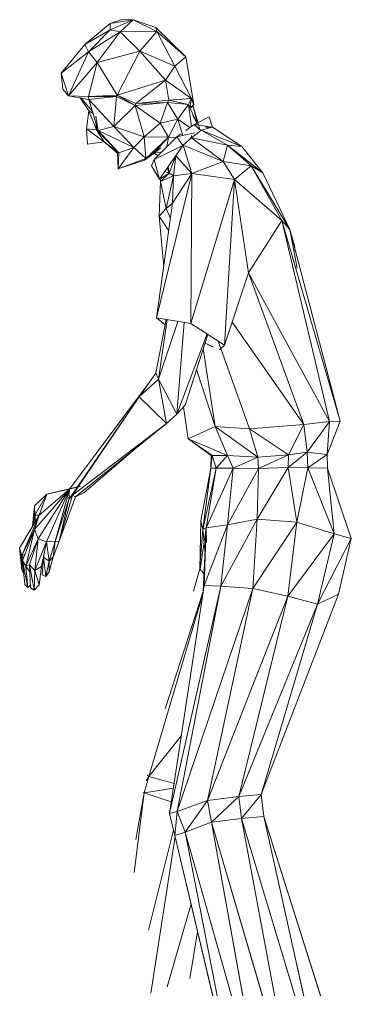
# Model space of a CAD drawing. Header units: centimetres. Extents: x 710 to 12582, y -437 to 1921.
# Drawn here: x 3295.5 to 3346.8, y 118.8 to 267 of the extents above; entities that cross this region are included whole.
import ezdxf

# ---------------------------------------------------------------- set-up
doc = ezdxf.new("R2010")
doc.units = ezdxf.units.CM
doc.layers.add('A-GENM', color=7, linetype='Continuous', lineweight=9)

# ---------------------------------------------------------------- blocks, each defined once
blk = doc.blocks.new('EQ-01-019 - EQ-01-019_dwg_Agrupar_1035-1501471-Sección 4')
at = {"layer": 'A-GENM', "color": 30, "true_color": 0xff7f00}
for p, q in [((3316.41, 212.96), (3317.97, 221.17)), ((3316.41, 212.96), (3317.97, 221.17)), ((3316.41, 212.96), (3317.97, 221.17)), ((3316.77, 212.03), (3318.14, 221.15)), ((3318.14, 221.15), (3316.77, 212.03)), ((3318.14, 221.15), (3316.77, 212.03)), ((3316.77, 212.03), (3319.76, 220.88)), ((3319.76, 220.88), (3316.77, 212.03)), ((3316.77, 212.03), (3319.76, 220.88)), ((3319.58, 206.69), (3320.73, 220.73)), ((3319.58, 206.69), (3320.73, 220.73)), ((3319.58, 206.69), (3324.24, 218.96)), ((3324.24, 218.96), (3319.58, 206.69)), ((3320.88, 208.07), (3324.34, 218.89)), ((3320.88, 208.07), (3324.34, 218.89)), ((3320.88, 208.07), (3324.34, 218.89)), ((3313.86, 209.35), (3316.41, 212.96)), ((3316.41, 212.96), (3315.43, 211.61)), ((3315.43, 211.61), (3316.41, 212.96)), ((3316.41, 212.96), (3315.43, 211.61)), ((3316.77, 212.03), (3316.41, 212.96)), ((3316.41, 212.96), (3316.77, 212.03)), ((3316.77, 212.03), (3316.41, 212.96)), ((3303.18, 195.23), (3315.43, 211.61)), ((3315.43, 211.61), (3303.18, 195.23)), ((3316.77, 212.03), (3313.86, 209.35)), ((3313.86, 209.35), (3315.43, 211.61)), ((3313.93, 209.44), (3315.43, 211.61)), ((3315.2, 211.28), (3315.43, 211.61)), ((3316.77, 212.03), (3318, 205.3)), ((3316.77, 212.03), (3319.58, 206.69)), ((3303.07, 193.64), (3313.86, 209.35)), ((3303.62, 194.33), (3313.86, 209.35)), ((3313.86, 209.35), (3318, 205.3)), ((3320.88, 208.07), (3319.58, 206.69)), ((3319.58, 206.69), (3320.88, 208.07)), ((3318, 205.3), (3319.58, 206.69)), ((3318, 205.3), (3319.58, 206.69)), ((3303.62, 194.33), (3318, 205.3)), ((3303.62, 194.33), (3318, 205.3)), ((3304.08, 194.07), (3318, 205.3)), ((3305.37, 194.68), (3314.36, 202.37)), ((3314.36, 202.37), (3305.37, 194.68)), ((3314.36, 202.37), (3305.37, 194.68)), ((3303.07, 193.64), (3304.95, 196.37)), ((3297.8, 192.69), (3299.7, 194.49)), ((3299.7, 194.49), (3297.8, 192.69)), ((3297.81, 189.07), (3303.18, 195.23)), ((3297.81, 189.07), (3303.18, 195.23)), ((3303.18, 195.23), (3297.81, 189.07)), ((3297.86, 191.29), (3299.7, 194.49)), ((3298.38, 187.66), (3303.18, 195.23)), ((3298.38, 187.66), (3303.18, 195.23)), ((3298.52, 191.28), (3303.18, 195.23)), ((3298.52, 191.28), (3299.7, 194.49)), ((3299.67, 187.2), (3303.18, 195.23)), ((3303.18, 195.23), (3299.67, 187.2)), ((3299.7, 194.49), (3304.85, 195.69)), ((3299.7, 194.49), (3303.24, 195.31)), ((3299.7, 194.49), (3303.18, 195.23)), ((3300.97, 187.25), (3303.18, 195.23)), ((3300.97, 187.25), (3303.18, 195.23)), ((3301.58, 187.31), (3303.62, 194.33)), ((3303.18, 195.23), (3303.07, 193.64)), ((3303.18, 195.23), (3303.07, 193.64)), ((3303.07, 193.64), (3303.18, 195.23)), ((3303.62, 194.33), (3303.07, 193.64)), ((3303.18, 195.23), (3304.85, 195.69)), ((3304.08, 194.07), (3303.62, 194.33)), ((3304.08, 194.07), (3305.5, 195.24)), ((3304.08, 194.07), (3305.37, 194.68)), ((3300.97, 187.25), (3303.07, 193.64)), ((3303.07, 193.64), (3300.97, 187.25)), ((3301.58, 187.31), (3304.08, 194.07)), ((3304.08, 194.07), (3301.58, 187.31)), ((3301.58, 187.31), (3303.07, 193.64)), ((3297.52, 189.6), (3297.8, 192.69)), ((3297.8, 192.69), (3297.52, 189.6)), ((3297.8, 192.69), (3297.63, 189.79)), ((3297.7, 189.9), (3297.86, 191.29)), ((3297.7, 189.9), (3297.86, 191.29)), ((3297.8, 192.69), (3297.86, 191.29)), ((3297.8, 192.69), (3297.86, 191.29)), ((3298.52, 191.28), (3297.86, 191.29)), ((3297.86, 191.29), (3297.98, 190.37)), ((3297.86, 191.29), (3298.49, 191.23)), ((3298.52, 191.28), (3297.86, 191.29)), ((3298.52, 191.28), (3298.83, 191.41)), ((3298.52, 191.28), (3295.51, 186.23)), ((3298.52, 191.28), (3295.51, 186.23)), ((3298.52, 191.28), (3295.89, 185.12)), ((3297.81, 189.07), (3298.52, 191.28)), ((3298.52, 191.28), (3297.81, 189.07)), ((3297.81, 189.07), (3295.89, 185.12)), ((3295.97, 184.33), (3297.81, 189.07)), ((3296.49, 183.49), (3297.81, 189.07)), ((3298.38, 187.66), (3297.81, 189.07)), ((3297.81, 189.07), (3298.38, 187.66)), ((3296.49, 183.49), (3298.38, 187.66)), ((3298.38, 187.66), (3296.49, 183.49)), ((3298.38, 187.66), (3296.49, 183.49)), ((3297.05, 183.67), (3298.38, 187.66)), ((3297.88, 182.81), (3298.38, 187.66)), ((3298.38, 187.66), (3297.88, 182.81)), ((3297.88, 182.81), (3299.67, 187.2)), ((3297.88, 182.81), (3299.67, 187.2)), ((3299.67, 187.2), (3298.38, 187.66)), ((3299.67, 187.2), (3298.38, 187.66)), ((3298.88, 183.43), (3299.67, 187.2)), ((3299.67, 187.2), (3299.19, 184.85)), ((3299.67, 187.2), (3299.19, 184.85)), ((3299.67, 187.2), (3300.97, 187.25)), ((3299.67, 187.2), (3300.97, 187.25)), ((3299.67, 187.2), (3300.06, 184.23)), ((3300.06, 184.23), (3299.67, 187.2)), ((3300.97, 187.25), (3300.06, 184.23)), ((3300.06, 184.23), (3300.97, 187.25)), ((3301.58, 187.31), (3300.68, 184.88)), ((3300.68, 184.88), (3301.58, 187.31)), ((3300.68, 184.88), (3300.97, 187.25)), ((3300.97, 187.25), (3300.68, 184.88)), ((3300.97, 187.25), (3300.68, 184.88)), ((3301.58, 187.31), (3300.97, 187.25)), ((3295.9, 182.88), (3295.51, 186.23)), ((3295.89, 185.12), (3295.51, 186.23)), ((3295.51, 186.23), (3296.15, 182.57)), ((3295.51, 186.23), (3295.9, 182.88)), ((3296.35, 185.32), (3295.89, 185.12)), ((3295.89, 185.12), (3295.98, 184.35)), ((3295.89, 185.12), (3296.12, 184.72)), ((3296.34, 180.65), (3295.97, 184.33)), ((3295.97, 184.33), (3296.82, 180.21)), ((3295.97, 184.33), (3296.49, 183.49)), ((3295.97, 184.33), (3296.34, 180.65)), ((3298.88, 183.43), (3299.13, 184.02)), ((3299.13, 184.02), (3298.88, 183.43)), ((3299.19, 184.85), (3299, 182.13)), ((3299, 182.13), (3299.19, 184.85)), ((3300.06, 184.23), (3299.19, 184.85)), ((3299.19, 184.85), (3299.57, 181.91)), ((3300.06, 184.23), (3299.57, 181.91)), ((3299.57, 181.91), (3300.06, 184.23)), ((3300.68, 184.88), (3300.06, 184.23)), ((3300.06, 184.23), (3300.08, 182.62)), ((3300.08, 182.62), (3300.06, 184.23)), ((3300.68, 184.88), (3300.08, 182.62)), ((3295.9, 182.88), (3296.17, 182.3)), ((3295.9, 182.88), (3296.17, 182.3)), ((3295.9, 182.88), (3296.17, 182.3)), ((3297.06, 183.7), (3296.49, 183.49)), ((3296.49, 183.49), (3297.06, 183.7)), ((3296.49, 183.49), (3297.06, 183.7)), ((3296.82, 180.21), (3296.49, 183.49)), ((3296.49, 183.49), (3297.1, 182.58)), ((3296.49, 183.49), (3296.82, 180.21)), ((3297.1, 182.58), (3296.49, 183.49)), ((3297.22, 180.14), (3297.05, 183.67)), ((3297.88, 182.81), (3297.05, 183.67)), ((3297.76, 179.8), (3297.05, 183.67)), ((3297.88, 182.81), (3297.05, 183.67)), ((3297.88, 182.81), (3297.76, 179.8)), ((3298.88, 183.43), (3297.88, 182.81)), ((3298.52, 180.62), (3297.88, 182.81)), ((3298.52, 180.62), (3298.88, 183.43)), ((3300.08, 182.62), (3299.57, 181.91)), ((3300.08, 182.62), (3299.57, 181.91)), ((3299.57, 181.91), (3299, 182.13)), ((3296.34, 180.65), (3296.82, 180.21)), ((3296.82, 180.21), (3297.2, 180.58)), ((3296.82, 180.21), (3297.2, 180.58)), ((3297.76, 179.8), (3297.22, 180.14)), ((3298.52, 180.62), (3297.76, 179.8))]:
    blk.add_line(p, q, dxfattribs=at)
at = {"layer": 'A-GENM', "color": 30, "true_color": 0xff7f00, "flags": 128}
for points in [[(3324.24, 218.96), (3319.58, 206.69), (3320.73, 220.73)], [(3316.77, 212.03), (3313.86, 209.35), (3316.41, 212.96), (3313.86, 209.35)], [(3316.77, 212.03), (3318, 205.3), (3319.58, 206.69), (3316.77, 212.03), (3313.86, 209.35), (3318, 205.3), (3304.08, 194.07), (3303.62, 194.33), (3303.07, 193.64)], [(3303.18, 195.23), (3315.43, 211.61), (3313.93, 209.44)], [(3304.08, 194.07), (3318, 205.3), (3316.77, 212.03)], [(3316.77, 212.03), (3319.58, 206.69), (3320.88, 208.07)], [(3303.07, 193.64), (3313.86, 209.35), (3303.07, 193.64), (3301.58, 187.31), (3303.07, 193.64), (3300.97, 187.25)], [(3313.86, 209.35), (3303.62, 194.33), (3318, 205.3), (3313.86, 209.35), (3303.62, 194.33), (3301.58, 187.31), (3304.08, 194.07), (3303.62, 194.33), (3303.07, 193.64)], [(3297.86, 191.29), (3299.7, 194.49), (3297.8, 192.69)], [(3303.18, 195.23), (3298.52, 191.28), (3297.81, 189.07)], [(3297.86, 191.29), (3299.7, 194.49), (3298.52, 191.28)], [(3303.24, 195.31), (3299.7, 194.49), (3303.18, 195.23), (3298.38, 187.66)], [(3298.38, 187.66), (3299.67, 187.2), (3303.18, 195.23)], [(3299.67, 187.2), (3300.97, 187.25), (3303.18, 195.23), (3299.7, 194.49), (3298.52, 191.28), (3303.18, 195.23)], [(3300.97, 187.25), (3301.58, 187.31), (3303.62, 194.33)], [(3297.63, 189.79), (3297.8, 192.69), (3297.52, 189.6)], [(3297.86, 191.29), (3297.8, 192.69), (3297.63, 189.79)], [(3297.7, 189.9), (3297.86, 191.29), (3297.98, 190.37)], [(3298.49, 191.23), (3297.86, 191.29), (3297.98, 190.37)], [(3298.52, 191.28), (3297.86, 191.29), (3298.49, 191.23)], [(3298.52, 191.28), (3295.51, 186.23), (3295.89, 185.12)], [(3295.98, 184.35), (3295.89, 185.12), (3298.52, 191.28)], [(3295.98, 184.35), (3295.89, 185.12), (3298.52, 191.28)], [(3296.35, 185.32), (3295.89, 185.12), (3297.81, 189.07)], [(3297.81, 189.07), (3295.89, 185.12), (3296.12, 184.72)], [(3296.49, 183.49), (3297.81, 189.07), (3295.97, 184.33)], [(3297.81, 189.07), (3295.97, 184.33), (3296.49, 183.49)], [(3296.49, 183.49), (3297.81, 189.07), (3298.38, 187.66)], [(3298.38, 187.66), (3297.05, 183.67), (3297.22, 180.14)], [(3297.05, 183.67), (3298.38, 187.66), (3297.88, 182.81)], [(3297.22, 180.14), (3297.76, 179.8), (3298.52, 180.62), (3297.88, 182.81), (3297.76, 179.8), (3297.88, 182.81), (3299.67, 187.2)], [(3299.67, 187.2), (3299.19, 184.85), (3299.57, 181.91), (3299, 182.13)], [(3300.08, 182.62), (3300.68, 184.88), (3300.06, 184.23), (3299.67, 187.2)], [(3300.08, 182.62), (3300.68, 184.88), (3300.06, 184.23), (3300.97, 187.25)], [(3300.68, 184.88), (3301.58, 187.31), (3300.97, 187.25)], [(3295.89, 185.12), (3295.51, 186.23), (3296.15, 182.57)], [(3296.15, 182.57), (3295.51, 186.23), (3295.9, 182.88)], [(3296.35, 185.32), (3295.89, 185.12), (3296.12, 184.72)], [(3297.1, 182.58), (3296.49, 183.49), (3296.82, 180.21), (3295.97, 184.33), (3296.49, 183.49)], [(3299.13, 184.02), (3298.88, 183.43), (3297.88, 182.81)], [(3300.06, 184.23), (3300.08, 182.62), (3299.57, 181.91), (3300.06, 184.23)], [(3297.88, 182.81), (3297.05, 183.67), (3297.76, 179.8), (3298.52, 180.62), (3298.88, 183.43)], [(3296.34, 180.65), (3296.82, 180.21), (3297.2, 180.58)]]:
    blk.add_lwpolyline(points, dxfattribs=at)
for points in [[(3304.08, 194.07), (3305.37, 194.68)], [(3299.67, 187.2), (3298.88, 183.43)], [(3296.34, 180.65), (3295.97, 184.33), (3296.82, 180.21)], [(3299.19, 184.85), (3300.06, 184.23), (3299.19, 184.85), (3299.57, 181.91), (3299, 182.13)], [(3297.22, 180.14), (3297.76, 179.8), (3297.05, 183.67)], [(3298.52, 180.62), (3297.88, 182.81), (3298.88, 183.43)]]:
    blk.add_lwpolyline(points, close=True, dxfattribs=at)
blk = doc.blocks.new('EQ-01-019 - EQ-01-019_dwg_Agrupar_1037-1501472-Sección 4')
at = {"layer": 'A-GENM', "color": 161, "true_color": 0x7f9fff}
for p, q in [((3309.38, 266.4), (3311.22, 267.03)), ((3311.22, 267.03), (3309.38, 266.4)), ((3309.38, 265.42), (3312.93, 266.97)), ((3309.38, 266.4), (3312.93, 266.97)), ((3309.38, 265.42), (3312.93, 266.97)), ((3310.93, 265.16), (3312.93, 266.97)), ((3312.93, 266.97), (3310.93, 265.16)), ((3312.93, 266.97), (3311.22, 267.03)), ((3316.4, 265.79), (3312.93, 266.97)), ((3316.56, 265.18), (3312.93, 266.97)), ((3305.53, 263.21), (3309.38, 266.4)), ((3309.38, 266.4), (3305.53, 263.21)), ((3309.38, 265.42), (3305.53, 263.21)), ((3306.11, 262.08), (3309.38, 265.42)), ((3309.38, 265.42), (3309.38, 266.4)), ((3310.93, 265.16), (3309.38, 265.42)), ((3320.97, 261.3), (3316.4, 265.79)), ((3316.56, 265.18), (3316.4, 265.79)), ((3320.97, 261.3), (3316.4, 265.79)), ((3310.93, 265.16), (3306.11, 262.08)), ((3310.93, 265.16), (3307.41, 260.44)), ((3310.93, 265.16), (3307.41, 260.44)), ((3310.93, 265.16), (3316.56, 265.18)), ((3316.56, 265.18), (3310.93, 265.16)), ((3313.94, 262.19), (3310.93, 265.16)), ((3310.93, 265.16), (3313.94, 262.19)), ((3313.94, 262.19), (3316.56, 265.18)), ((3316.56, 265.18), (3319.31, 259.91)), ((3316.56, 265.18), (3320.97, 261.3)), ((3319.31, 259.91), (3316.56, 265.18)), ((3316.56, 265.18), (3320.97, 261.3)), ((3320.97, 261.3), (3316.56, 265.18)), ((3301.92, 258.84), (3305.53, 263.21)), ((3306.11, 262.08), (3305.53, 263.21)), ((3306.11, 262.08), (3301.92, 258.84)), ((3306.11, 262.08), (3303.01, 255.37)), ((3307.41, 260.44), (3306.11, 262.08)), ((3306.11, 262.08), (3307.41, 260.44)), ((3306.11, 262.08), (3307.41, 260.44)), ((3313.94, 262.19), (3307.41, 260.44)), ((3313.94, 262.19), (3310.46, 255.48)), ((3317.85, 257.75), (3313.94, 262.19)), ((3313.94, 262.19), (3319.31, 259.91)), ((3319.31, 259.91), (3313.94, 262.19)), ((3313.94, 262.19), (3319.31, 259.91)), ((3319.31, 259.91), (3320.97, 261.3)), ((3320.97, 261.3), (3319.31, 259.91)), ((3320.97, 261.3), (3322.19, 254.03)), ((3320.97, 261.3), (3322.19, 254.03)), ((3307.41, 260.44), (3303.01, 255.37)), ((3307.41, 260.44), (3306.1, 255.23)), ((3310.46, 255.48), (3307.41, 260.44)), ((3317.85, 257.75), (3319.31, 259.91)), ((3319.31, 259.91), (3321.83, 254.94)), ((3319.31, 259.91), (3320.32, 257.84)), ((3301.91, 258.84), (3302.17, 256.38)), ((3301.92, 258.84), (3302.17, 256.38)), ((3301.92, 258.84), (3303.01, 255.37)), ((3317.85, 257.75), (3310.46, 255.48)), ((3317.85, 257.75), (3313.31, 254.2)), ((3317.85, 257.75), (3318.35, 254.71)), ((3317.85, 257.75), (3321.83, 254.94)), ((3302.17, 256.38), (3303.01, 255.37)), ((3303.01, 255.37), (3306.1, 255.23)), ((3310.46, 255.48), (3306.1, 255.23)), ((3310.46, 255.48), (3313.31, 254.2)), ((3313.31, 254.2), (3318.35, 254.71)), ((3318.35, 254.71), (3321.83, 254.94)), ((3318.35, 254.71), (3321.36, 254.05)), ((3321.83, 254.94), (3321.36, 254.05)), ((3321.83, 254.94), (3321.58, 253.55)), ((3322.19, 254.03), (3321.61, 253.49)), ((3321.83, 254.94), (3322.19, 254.03)), ((3322, 254.41), (3322.19, 254.03))]:
    blk.add_line(p, q, dxfattribs=at)
at = {"layer": 'A-GENM', "color": 30, "true_color": 0xff7f00}
for p, q in [((3317.85, 257.75), (3313.31, 254.2)), ((3313.31, 254.2), (3317.85, 257.75)), ((3317.85, 257.75), (3318.35, 254.71)), ((3303.01, 255.37), (3302.17, 256.38)), ((3306.1, 255.23), (3303.01, 255.37)), ((3304.79, 255.05), (3306.12, 253.05)), ((3304.79, 255.05), (3306.12, 253.05)), ((3310.46, 255.48), (3306.1, 255.23)), ((3310.35, 255.24), (3306.14, 254.81)), ((3309.94, 250.68), (3310.35, 255.24)), ((3310.35, 255.24), (3310.46, 255.48)), ((3313.2, 253.88), (3310.35, 255.24)), ((3313.2, 253.88), (3310.46, 255.48)), ((3313.31, 254.2), (3310.46, 255.48)), ((3310.46, 255.48), (3313.2, 253.88)), ((3313.2, 253.88), (3310.46, 255.48)), ((3310.46, 255.48), (3313.31, 254.2)), ((3313.31, 254.2), (3310.46, 255.48)), ((3304.89, 255.03), (3306.69, 252.98)), ((3304.89, 255.03), (3306.69, 252.98)), ((3306.69, 252.98), (3304.89, 255.03)), ((3306.14, 254.81), (3307.57, 250.04)), ((3306.14, 254.81), (3306.37, 254.29)), ((3309.94, 250.68), (3306.14, 254.81)), ((3307.57, 250.04), (3306.14, 254.81)), ((3306.14, 254.81), (3309.94, 250.68)), ((3313.2, 253.88), (3309.94, 250.68)), ((3313.2, 253.88), (3318.16, 254.36)), ((3313.2, 253.88), (3313.31, 254.2)), ((3313.2, 253.88), (3313.31, 254.2)), ((3317.05, 251.2), (3313.2, 253.88)), ((3313.2, 253.88), (3314.58, 249.1)), ((3317.05, 251.2), (3313.2, 253.88)), ((3313.2, 253.88), (3317.05, 251.2)), ((3313.31, 254.2), (3318.35, 254.71)), ((3318.35, 254.71), (3313.31, 254.2)), ((3317.05, 251.2), (3318.16, 254.36)), ((3318.16, 254.36), (3317.05, 251.2)), ((3318.16, 254.36), (3321.36, 254.05)), ((3318.16, 254.36), (3319.76, 251.78)), ((3319.76, 251.78), (3318.16, 254.36)), ((3318.16, 254.36), (3321.36, 254.05)), ((3319.76, 251.78), (3321.36, 254.05)), ((3321.36, 254.05), (3319.76, 251.78)), ((3319.76, 251.78), (3321.36, 254.05)), ((3321.36, 254.05), (3322.65, 251.18)), ((3321.36, 254.05), (3321.84, 250.69)), ((3321.36, 254.05), (3321.84, 250.69)), ((3321.36, 254.05), (3322.65, 251.18)), ((3321.61, 253.49), (3322.19, 254.03)), ((3321.61, 253.48), (3322.11, 253.73)), ((3321.61, 253.48), (3322.11, 253.73)), ((3322.11, 253.73), (3322.12, 253.97)), ((3322.11, 253.73), (3322.12, 253.97)), ((3322.11, 253.73), (3322.12, 253.97)), ((3322.11, 253.73), (3323.11, 250.19)), ((3322.72, 251.32), (3322.11, 253.73)), ((3322.11, 253.73), (3322.79, 251.32)), ((3322.72, 251.32), (3322.11, 253.73)), ((3322.11, 253.73), (3322.79, 251.32)), ((3305.79, 250.3), (3306.12, 253.05)), ((3306.12, 253.05), (3305.79, 250.3)), ((3306.12, 253.05), (3307.29, 250.15)), ((3306.12, 253.05), (3306.79, 252.65)), ((3307.57, 250.04), (3307.22, 252.24)), ((3322.71, 251.02), (3322.05, 252.42)), ((3307.29, 250.15), (3307.24, 251.13)), ((3309.94, 250.68), (3307.57, 250.04)), ((3309.94, 250.68), (3307.57, 250.04)), ((3309.94, 250.68), (3307.57, 250.04)), ((3314.58, 249.1), (3309.94, 250.68)), ((3309.94, 250.68), (3313.01, 247.47)), ((3314.58, 249.1), (3309.94, 250.68)), ((3317.05, 251.2), (3314.58, 249.1)), ((3317.05, 251.2), (3314.58, 249.1)), ((3317.05, 251.2), (3319.76, 251.78)), ((3317.05, 251.2), (3319.76, 251.78)), ((3319.76, 251.78), (3317.05, 251.2)), ((3317.05, 251.2), (3318.33, 249.02)), ((3319.76, 251.78), (3318.33, 249.02)), ((3319.76, 251.78), (3321.58, 250.5)), ((3319.76, 251.78), (3320.52, 249.3)), ((3305.79, 250.3), (3305.92, 247.97)), ((3305.79, 250.3), (3308.46, 248.33)), ((3305.79, 250.3), (3307.29, 250.15)), ((3305.92, 247.97), (3305.79, 250.3)), ((3308.46, 248.33), (3307.29, 250.15)), ((3310.7, 246.65), (3307.29, 250.15)), ((3307.29, 250.15), (3307.57, 250.04)), ((3307.57, 250.04), (3307.29, 250.15)), ((3313.01, 247.47), (3307.57, 250.04)), ((3310.7, 246.65), (3307.57, 250.04)), ((3313.01, 247.47), (3307.57, 250.04)), ((3305.92, 247.97), (3308.46, 248.33)), ((3305.92, 247.97), (3308.46, 248.33)), ((3308.46, 248.33), (3310.51, 246.57)), ((3308.46, 248.33), (3310.7, 246.65)), ((3310.51, 246.57), (3308.46, 248.33)), ((3314.58, 249.1), (3313.01, 247.47)), ((3314.58, 249.1), (3318.33, 249.02)), ((3314.58, 249.1), (3314.84, 245.77)), ((3314.58, 249.1), (3314.84, 245.77)), ((3314.65, 245.51), (3318.33, 249.02)), ((3318.33, 249.02), (3314.84, 245.77)), ((3318.33, 249.02), (3316.07, 246.64)), ((3318.33, 249.02), (3318.08, 247.57)), ((3319.51, 249), (3318.33, 249.02)), ((3310.7, 246.65), (3310.51, 246.57)), ((3310.64, 244.22), (3310.51, 246.57)), ((3310.51, 246.57), (3310.64, 244.22)), ((3310.64, 244.22), (3313.01, 247.47)), ((3310.64, 244.22), (3310.7, 246.65)), ((3313.01, 247.47), (3310.7, 246.65)), ((3314.84, 245.77), (3313.01, 247.47)), ((3314.84, 245.77), (3313.01, 247.47)), ((3314.84, 245.77), (3313.01, 247.47)), ((3314.65, 245.51), (3316.85, 247.15)), ((3314.65, 245.51), (3316.07, 246.64)), ((3316.12, 246.61), (3314.65, 245.51)), ((3317.13, 247.4), (3316.07, 246.64)), ((3317.19, 246.68), (3316.07, 246.64)), ((3317.19, 246.68), (3316.07, 246.64)), ((3316.07, 246.64), (3317.19, 246.68)), ((3316.07, 246.64), (3316.71, 246.2)), ((3316.71, 246.2), (3316.07, 246.64)), ((3310.64, 244.22), (3314.84, 245.77)), ((3314.65, 245.51), (3310.64, 244.22)), ((3314.65, 245.51), (3314.84, 245.77))]:
    blk.add_line(p, q, dxfattribs=at)
at = {"layer": 'A-GENM', "color": 28, "true_color": 0x4c1300}
for p, q in [((3303.01, 255.37), (3302.17, 256.38)), ((3303.01, 255.37), (3306.1, 255.23)), ((3306.14, 254.81), (3303.01, 255.37)), ((3310.46, 255.48), (3306.1, 255.23)), ((3310.35, 255.24), (3306.1, 255.23)), ((3306.14, 254.81), (3306.1, 255.23)), ((3306.14, 254.81), (3310.35, 255.24)), ((3310.46, 255.48), (3310.35, 255.24)), ((3313.2, 253.88), (3310.35, 255.24)), ((3313.31, 254.2), (3310.46, 255.48)), ((3313.2, 253.88), (3310.46, 255.48)), ((3313.2, 253.88), (3318.16, 254.36)), ((3313.31, 254.2), (3313.2, 253.88)), ((3313.31, 254.2), (3318.35, 254.71)), ((3313.31, 254.2), (3318.16, 254.36)), ((3318.35, 254.71), (3318.16, 254.36)), ((3318.16, 254.36), (3321.36, 254.05)), ((3318.35, 254.71), (3321.36, 254.05))]:
    blk.add_line(p, q, dxfattribs=at)
at = {"layer": 'A-GENM', "color": 161, "true_color": 0x7f9fff, "flags": 128}
for points in [[(3309.38, 265.42), (3309.38, 266.4), (3312.93, 266.97), (3311.22, 267.03)], [(3316.4, 265.79), (3312.93, 266.97), (3309.38, 265.42)], [(3310.93, 265.16), (3312.93, 266.97), (3316.56, 265.18)], [(3305.53, 263.21), (3309.38, 265.42), (3306.11, 262.08), (3305.53, 263.21), (3301.92, 258.84)], [(3310.93, 265.16), (3309.38, 265.42), (3305.53, 263.21), (3309.38, 266.4), (3309.38, 265.42)], [(3316.56, 265.18), (3316.4, 265.79), (3320.97, 261.3)], [(3307.41, 260.44), (3310.93, 265.16), (3306.11, 262.08), (3301.92, 258.84), (3305.53, 263.21), (3306.11, 262.08), (3301.92, 258.84)], [(3307.41, 260.44), (3313.94, 262.19), (3310.93, 265.16)], [(3313.94, 262.19), (3316.56, 265.18), (3310.93, 265.16)], [(3319.31, 259.91), (3316.56, 265.18), (3313.94, 262.19)], [(3301.92, 258.84), (3303.01, 255.37), (3306.11, 262.08)], [(3310.46, 255.48), (3307.41, 260.44), (3306.1, 255.23), (3307.41, 260.44), (3303.01, 255.37), (3306.11, 262.08)], [(3313.94, 262.19), (3317.85, 257.75), (3313.94, 262.19), (3310.46, 255.48), (3313.94, 262.19), (3307.41, 260.44), (3310.46, 255.48)], [(3322.19, 254.03), (3320.97, 261.3), (3319.31, 259.91)], [(3307.41, 260.44), (3303.01, 255.37), (3301.92, 258.84), (3302.17, 256.38)]]:
    blk.add_lwpolyline(points, dxfattribs=at)
for points in [[(3311.22, 267.03), (3312.93, 266.97), (3309.38, 266.4)], [(3316.4, 265.79), (3312.93, 266.97), (3316.56, 265.18)], [(3306.11, 262.08), (3309.38, 265.42), (3310.93, 265.16)]]:
    blk.add_lwpolyline(points, close=True, dxfattribs=at)
at = {"layer": 'A-GENM', "color": 30, "true_color": 0xff7f00, "flags": 128}
for points in [[(3317.85, 257.75), (3321.83, 254.94), (3319.31, 259.91)], [(3317.85, 257.75), (3310.46, 255.48)], [(3309.94, 250.68), (3310.35, 255.24), (3313.2, 253.88)], [(3321.36, 254.05), (3318.35, 254.71)], [(3307.24, 251.13), (3307.29, 250.15)], [(3321.58, 250.5), (3319.76, 251.78)], [(3305.92, 247.97), (3305.79, 250.3), (3308.46, 248.33)], [(3307.57, 250.04), (3310.7, 246.65)], [(3314.84, 245.77), (3310.64, 244.22)]]:
    blk.add_lwpolyline(points, close=True, dxfattribs=at)
for points in [[(3322.19, 254.03), (3321.83, 254.94), (3319.31, 259.91), (3317.85, 257.75), (3321.83, 254.94)], [(3321.83, 254.94), (3318.35, 254.71), (3317.85, 257.75)], [(3302.17, 256.38), (3303.01, 255.37), (3306.1, 255.23)], [(3306.1, 255.23), (3306.14, 254.81), (3303.01, 255.37), (3306.14, 254.81)], [(3304.79, 255.05), (3306.12, 253.05), (3306.79, 252.65)], [(3306.1, 255.23), (3310.46, 255.48), (3310.35, 255.24), (3306.1, 255.23), (3310.35, 255.24)], [(3307.57, 250.04), (3306.14, 254.81), (3306.1, 255.23)], [(3314.58, 249.1), (3309.94, 250.68), (3310.35, 255.24), (3306.14, 254.81)], [(3313.31, 254.2), (3313.2, 253.88), (3310.35, 255.24), (3306.14, 254.81)], [(3310.46, 255.48), (3313.31, 254.2), (3313.2, 253.88), (3310.46, 255.48)], [(3306.14, 254.81), (3309.94, 250.68), (3313.2, 253.88), (3314.58, 249.1), (3313.2, 253.88)], [(3318.35, 254.71), (3318.16, 254.36), (3313.2, 253.88)], [(3313.2, 253.88), (3318.16, 254.36), (3317.05, 251.2)], [(3318.35, 254.71), (3318.16, 254.36), (3313.31, 254.2)], [(3313.31, 254.2), (3318.16, 254.36), (3321.36, 254.05)], [(3320.52, 249.3), (3319.76, 251.78), (3318.16, 254.36)], [(3321.36, 254.05), (3321.83, 254.94), (3318.35, 254.71)], [(3321.36, 254.05), (3321.83, 254.94), (3321.58, 253.55)], [(3321.84, 250.69), (3321.36, 254.05), (3322.65, 251.18)], [(3321.58, 253.55), (3321.83, 254.94), (3322.19, 254.03), (3321.61, 253.49)], [(3321.61, 253.48), (3322.11, 253.73), (3322.72, 251.32)], [(3307.29, 250.15), (3306.12, 253.05), (3305.79, 250.3)], [(3307.29, 250.15), (3306.12, 253.05), (3306.79, 252.65)], [(3307.57, 250.04), (3313.01, 247.47), (3309.94, 250.68)], [(3309.94, 250.68), (3313.01, 247.47), (3314.58, 249.1), (3317.05, 251.2)], [(3316.07, 246.64), (3314.65, 245.51), (3316.07, 246.64), (3318.33, 249.02), (3319.76, 251.78)], [(3317.05, 251.2), (3318.33, 249.02), (3319.76, 251.78), (3320.52, 249.3)], [(3317.05, 251.2), (3318.33, 249.02), (3319.51, 249)], [(3305.79, 250.3), (3307.29, 250.15), (3308.46, 248.33), (3307.29, 250.15), (3310.7, 246.65), (3308.46, 248.33)], [(3308.46, 248.33), (3305.79, 250.3), (3307.29, 250.15)], [(3307.57, 250.04), (3307.29, 250.15), (3310.7, 246.65), (3313.01, 247.47), (3310.64, 244.22), (3314.65, 245.51)], [(3308.46, 248.33), (3310.7, 246.65), (3310.51, 246.57), (3308.46, 248.33)], [(3313.01, 247.47), (3314.58, 249.1), (3314.84, 245.77)], [(3316.71, 246.2), (3316.07, 246.64), (3318.33, 249.02), (3314.58, 249.1)], [(3318.08, 247.57), (3318.33, 249.02), (3314.58, 249.1)], [(3319.51, 249), (3318.33, 249.02), (3314.65, 245.51), (3316.12, 246.61)], [(3314.84, 245.77), (3318.33, 249.02), (3318.08, 247.57)], [(3310.7, 246.65), (3313.01, 247.47), (3310.64, 244.22), (3310.7, 246.65), (3310.51, 246.57)], [(3310.51, 246.57), (3310.64, 244.22), (3310.7, 246.65)], [(3310.64, 244.22), (3314.65, 245.51), (3314.84, 245.77)]]:
    blk.add_lwpolyline(points, dxfattribs=at)
blk = doc.blocks.new('EQ-01-019 - EQ-01-019_dwg-1501469-Sección 4')
at = {"layer": 'A-GENM', "color": 1, "true_color": 0xff0000}
for p, q in [((3324.54, 252.12), (3322.26, 250.98)), ((3324.54, 252.12), (3325.04, 250.57)), ((3320.98, 250.08), (3322.26, 250.98)), ((3325.04, 250.57), (3322.26, 250.98)), ((3323.07, 250.21), (3322.26, 250.98)), ((3319.6, 249.09), (3320.26, 249.57)), ((3319.6, 249.09), (3320.26, 249.57)), ((3320.52, 249.3), (3319.6, 249.09)), ((3320.52, 249.3), (3319.6, 249.09)), ((3322.29, 249.69), (3320.52, 249.3)), ((3322.29, 249.69), (3320.52, 249.3)), ((3322.29, 249.69), (3320.52, 249.3)), ((3321.84, 248.91), (3323.25, 250.05)), ((3321.86, 249.27), (3321.84, 248.91)), ((3323.17, 250.12), (3323.32, 250.1)), ((3323.32, 250.1), (3323.17, 250.12)), ((3323.17, 250.12), (3323.32, 250.1)), ((3323.32, 250.1), (3324.63, 250.44)), ((3324.63, 250.44), (3323.32, 250.1)), ((3323.32, 250.1), (3327.34, 247.82)), ((3323.32, 250.1), (3329.52, 247.59)), ((3323.32, 250.1), (3327.34, 247.82)), ((3325.03, 250.54), (3323.97, 250.58)), ((3325.04, 250.57), (3324.71, 250.44)), ((3324.83, 250.49), (3325.03, 250.54)), ((3325.03, 250.54), (3324.83, 250.49)), ((3324.83, 250.49), (3325.03, 250.54)), ((3325.03, 250.54), (3329.52, 247.59)), ((3316.14, 245.63), (3319.6, 249.09)), ((3316.14, 245.63), (3320.51, 247.76)), ((3320.51, 247.76), (3316.14, 245.63)), ((3316.94, 242.63), (3320.51, 247.76)), ((3320.55, 247.79), (3319.42, 246.18)), ((3320.55, 247.79), (3319.42, 246.18)), ((3319.6, 249.09), (3320.51, 247.76)), ((3320.56, 247.81), (3321.84, 248.91)), ((3320.56, 247.81), (3326.68, 245.3)), ((3320.56, 247.81), (3321.91, 243.5)), ((3321.63, 248.92), (3321.84, 248.91)), ((3321.84, 248.91), (3327.34, 247.82)), ((3321.84, 248.91), (3326.68, 245.3)), ((3321.84, 248.91), (3326.68, 245.3)), ((3327.34, 247.82), (3321.84, 248.91)), ((3327.34, 247.82), (3326.68, 245.3)), ((3326.68, 245.3), (3327.34, 247.82)), ((3330.95, 244.66), (3327.34, 247.82)), ((3327.34, 247.82), (3332.74, 243.59)), ((3327.34, 247.82), (3329.52, 247.59)), ((3319.42, 246.18), (3318.44, 243.52)), ((3318.44, 243.52), (3319.42, 246.18)), ((3319.42, 246.18), (3319.09, 243.14)), ((3319.42, 246.18), (3319.09, 243.14)), ((3319.09, 243.14), (3319.42, 246.18)), ((3319.42, 246.18), (3321.91, 243.5)), ((3332.74, 243.59), (3329.52, 247.59)), ((3315.74, 244.65), (3316.14, 245.63)), ((3316.94, 242.63), (3316.14, 245.63)), ((3326.68, 245.3), (3321.91, 243.5)), ((3321.91, 243.5), (3326.68, 245.3)), ((3330.95, 244.66), (3326.68, 245.3)), ((3326.68, 245.3), (3328.42, 242.57)), ((3330.95, 244.66), (3326.68, 245.3)), ((3330.95, 244.66), (3328.42, 242.57)), ((3330.95, 244.66), (3335.66, 236.29)), ((3330.95, 244.66), (3336.88, 234.9)), ((3330.95, 244.66), (3332.74, 243.59)), ((3330.95, 244.66), (3332.74, 243.59)), ((3315.74, 244.65), (3316.94, 242.63)), ((3316.94, 242.63), (3315.74, 244.65)), ((3316.81, 242.85), (3316.21, 243.74)), ((3321.91, 243.5), (3316.49, 221.41)), ((3318.44, 243.52), (3316.94, 242.63)), ((3318.44, 243.52), (3317.11, 242.25)), ((3317.11, 242.25), (3318.44, 243.52)), ((3318.44, 243.52), (3317.76, 243.8)), ((3317.9, 243.2), (3318.05, 243.15)), ((3318.05, 243.15), (3317.9, 243.2)), ((3318.15, 244.27), (3318.44, 243.52)), ((3318.15, 244.27), (3318.44, 243.52)), ((3318.28, 244.54), (3318.44, 243.52)), ((3318.28, 244.54), (3318.44, 243.52)), ((3318.44, 243.52), (3319.09, 243.14)), ((3318.96, 238.97), (3321.91, 243.5)), ((3318.96, 238.97), (3321.91, 243.5)), ((3318.96, 238.97), (3321.91, 243.5)), ((3319.09, 243.14), (3321.91, 243.5)), ((3321.91, 243.5), (3321.73, 220.57)), ((3328.42, 242.57), (3321.91, 243.5)), ((3328.42, 242.57), (3321.91, 243.5)), ((3321.91, 243.5), (3328.42, 242.57)), ((3336.88, 234.9), (3332.74, 243.59)), ((3316.88, 236.96), (3317.11, 242.25)), ((3317.11, 242.25), (3316.88, 236.96)), ((3317.18, 242.31), (3316.96, 242.64)), ((3317.18, 242.31), (3316.96, 242.64)), ((3316.96, 242.64), (3317.18, 242.31)), ((3317.11, 242.25), (3319.09, 243.14)), ((3317.11, 242.25), (3317.96, 238.13)), ((3317.11, 242.25), (3317.96, 238.13)), ((3317.96, 238.13), (3317.11, 242.25)), ((3317.96, 238.13), (3319.09, 243.14)), ((3319.09, 243.14), (3317.96, 238.13)), ((3319.09, 243.14), (3317.96, 238.13)), ((3318.96, 238.97), (3319.09, 243.14)), ((3318.96, 238.97), (3319.09, 243.14)), ((3328.42, 242.57), (3321.73, 220.57)), ((3328.42, 242.57), (3326.87, 217.27)), ((3328.42, 242.57), (3330.58, 228.31)), ((3328.42, 242.57), (3335.66, 236.29)), ((3328.42, 242.57), (3330.58, 228.31)), ((3318.96, 238.97), (3316.49, 221.41)), ((3317.96, 238.13), (3318.96, 238.97)), ((3318.96, 238.97), (3317.96, 238.13)), ((3317.96, 238.13), (3318.96, 238.97)), ((3316.88, 236.96), (3317.96, 238.13)), ((3317.96, 238.13), (3316.88, 236.96)), ((3317.96, 238.13), (3318.63, 236.62)), ((3317.96, 238.13), (3318.63, 236.62)), ((3316.88, 236.96), (3317.59, 229.22)), ((3316.88, 236.96), (3318.37, 234.74)), ((3316.88, 236.96), (3318.37, 234.74)), ((3317.59, 229.22), (3316.88, 236.96)), ((3318.37, 234.74), (3316.88, 236.96)), ((3335.66, 236.29), (3330.58, 228.31)), ((3335.66, 236.29), (3344.59, 205.61)), ((3335.66, 236.29), (3336.88, 234.9)), ((3335.66, 236.29), (3342.95, 205.58)), ((3344.59, 205.61), (3335.66, 236.29)), ((3335.66, 236.29), (3342.95, 205.58)), ((3344.59, 205.61), (3336.88, 234.9)), ((3336.88, 234.9), (3338.02, 229.02)), ((3336.88, 234.9), (3337.59, 232.41)), ((3337.72, 231.69), (3337.59, 232.41)), ((3330.58, 228.31), (3326.87, 217.27)), ((3339.03, 205.11), (3330.58, 228.31)), ((3330.58, 228.31), (3342.95, 205.58)), ((3342.95, 205.58), (3330.58, 228.31)), ((3317.82, 220.38), (3316.49, 221.41)), ((3316.49, 221.41), (3321.73, 220.57)), ((3326.87, 217.27), (3321.73, 220.57)), ((3328.04, 220.75), (3339.03, 205.11)), ((3323.64, 216.71), (3325.44, 204.84)), ((3323.64, 216.71), (3325.44, 204.84)), ((3325.18, 216.96), (3323.91, 217.54)), ((3325.17, 216.97), (3323.91, 217.54)), ((3325.91, 217.89), (3326.27, 216.87)), ((3325.91, 217.89), (3326.27, 216.87)), ((3325.91, 217.89), (3326.27, 216.87)), ((3326.11, 216.54), (3326.87, 217.27)), ((3326.32, 216.74), (3330.7, 204.44)), ((3326.32, 216.74), (3330.7, 204.44)), ((3326.32, 216.74), (3330.7, 204.44)), ((3322.63, 213.55), (3325.44, 204.84)), ((3322.63, 213.55), (3325.44, 204.84)), ((3325.44, 204.84), (3322.63, 213.55)), ((3320.62, 207.79), (3321.31, 202.92)), ((3321.31, 202.92), (3320.62, 207.79)), ((3320.62, 207.79), (3321.31, 202.92)), ((3325.44, 204.84), (3321.31, 202.92)), ((3331.99, 200.13), (3325.44, 204.84)), ((3327.37, 200.39), (3325.44, 204.84)), ((3325.44, 204.84), (3330.7, 204.44)), ((3330.7, 204.44), (3339.03, 205.11)), ((3336.7, 200.51), (3339.03, 205.11)), ((3339.03, 205.11), (3342.95, 205.58)), ((3339.56, 200.87), (3339.03, 205.11)), ((3339.56, 200.87), (3342.95, 205.58)), ((3342.59, 200.54), (3344.59, 205.61)), ((3342.59, 200.54), (3342.95, 205.58)), ((3344.59, 205.61), (3342.95, 205.58)), ((3336.7, 200.51), (3330.7, 204.44)), ((3331.99, 200.13), (3330.7, 204.44)), ((3330.7, 204.44), (3331.99, 200.13)), ((3325.02, 200.39), (3321.31, 202.92)), ((3327.37, 200.39), (3321.31, 202.92)), ((3325.02, 200.39), (3321.31, 202.92)), ((3325.02, 200.39), (3321.66, 202.71)), ((3324.84, 200.4), (3322.09, 202.39)), ((3322.09, 202.39), (3324.84, 200.4)), ((3324.81, 198.46), (3324.84, 200.4)), ((3324.81, 198.46), (3325.02, 200.39)), ((3324.84, 200.4), (3325.02, 200.39)), ((3325.02, 200.39), (3324.84, 200.4)), ((3325.6, 198.46), (3325.02, 200.39)), ((3327.37, 200.39), (3325.02, 200.39)), ((3325.6, 198.46), (3327.37, 200.39)), ((3331.99, 200.13), (3327.37, 200.39)), ((3328.24, 198.46), (3327.37, 200.39)), ((3331.99, 200.13), (3327.37, 200.39)), ((3327.37, 200.39), (3331.99, 200.13)), ((3336.7, 200.51), (3331.99, 200.13)), ((3336.7, 200.51), (3331.99, 200.13)), ((3336.7, 200.51), (3332.11, 198.41)), ((3332.11, 198.41), (3336.7, 200.51)), ((3336.63, 198.53), (3339.56, 200.87)), ((3336.7, 200.51), (3336.63, 198.53)), ((3336.7, 200.51), (3336.63, 198.53)), ((3336.7, 200.51), (3339.56, 200.87)), ((3339.62, 198.52), (3339.56, 200.87)), ((3342.59, 200.54), (3339.56, 200.87)), ((3342.59, 200.54), (3339.56, 200.87)), ((3339.62, 198.52), (3342.59, 200.54)), ((3342.64, 198.46), (3342.59, 200.54)), ((3342.59, 200.54), (3342.64, 198.46)), ((3342.59, 200.54), (3342.64, 198.46)), ((3331.99, 200.13), (3328.24, 198.46)), ((3331.99, 200.13), (3328.24, 198.46)), ((3331.99, 200.13), (3332.11, 198.41)), ((3331.99, 200.13), (3332.11, 198.41)), ((3331.99, 200.13), (3332.11, 198.41)), ((3323.27, 190.41), (3324.81, 198.46)), ((3323.27, 190.41), (3324.81, 198.46)), ((3323.27, 190.41), (3324.81, 198.46)), ((3323.58, 189.09), (3325.6, 198.46)), ((3323.58, 189.09), (3324.81, 198.46)), ((3324.81, 198.46), (3323.58, 189.09)), ((3324.06, 189.33), (3325.6, 198.46)), ((3324.06, 189.33), (3328.24, 198.46)), ((3324.06, 189.33), (3328.24, 198.46)), ((3325.6, 198.46), (3324.81, 198.46)), ((3325.6, 198.46), (3324.81, 198.46)), ((3325.6, 198.46), (3324.81, 198.46)), ((3325.6, 198.46), (3328.24, 198.46)), ((3327.35, 189.81), (3328.24, 198.46)), ((3328.24, 198.46), (3327.35, 189.81)), ((3327.35, 189.81), (3332.11, 198.41)), ((3332.11, 198.41), (3328.24, 198.46)), ((3331.91, 190.64), (3336.63, 198.53)), ((3331.91, 190.64), (3332.11, 198.41)), ((3332.11, 198.41), (3336.63, 198.53)), ((3336.63, 198.53), (3332.11, 198.41)), ((3337.96, 190.19), (3336.63, 198.53)), ((3339.62, 198.52), (3336.63, 198.53)), ((3337.96, 190.19), (3339.62, 198.52)), ((3343.65, 188.42), (3339.62, 198.52)), ((3339.62, 198.52), (3342.64, 198.46)), ((3346.27, 187.69), (3342.64, 198.46)), ((3343.65, 188.42), (3342.64, 198.46)), ((3343.65, 188.42), (3342.64, 198.46)), ((3342.64, 198.46), (3346.27, 187.69)), ((3342.64, 198.46), (3346.27, 187.69)), ((3323.11, 183.07), (3323.27, 190.41)), ((3323.27, 190.41), (3323.15, 185.25)), ((3323.27, 190.41), (3323.15, 185.25)), ((3323.27, 190.41), (3323.58, 189.09)), ((3323.58, 189.09), (3323.27, 190.41)), ((3323.58, 189.09), (3323.27, 190.41)), ((3323.76, 180.52), (3327.35, 189.81)), ((3324.06, 189.33), (3327.35, 189.81)), ((3331.91, 190.64), (3326.33, 180.4)), ((3326.33, 180.4), (3331.91, 190.64)), ((3326.33, 180.4), (3327.35, 189.81)), ((3331.91, 190.64), (3327.35, 189.81)), ((3331.91, 190.64), (3327.35, 189.81)), ((3331.91, 190.64), (3331.2, 180.04)), ((3337.96, 190.19), (3331.2, 180.04)), ((3337.96, 190.19), (3331.91, 190.64)), ((3331.91, 190.64), (3337.96, 190.19)), ((3337.96, 190.19), (3336.57, 178.87)), ((3343.65, 188.42), (3337.96, 190.19)), ((3337.96, 190.19), (3343.65, 188.42)), ((3337.96, 190.19), (3343.65, 188.42)), ((3323.14, 183.46), (3323.58, 189.09)), ((3324.06, 189.33), (3323.58, 189.09)), ((3323.93, 185.47), (3323.58, 189.09)), ((3323.93, 185.47), (3323.58, 189.09)), ((3323.76, 180.52), (3324.06, 189.33)), ((3324.13, 187.11), (3324.06, 189.33)), ((3343.65, 188.42), (3336.57, 178.87)), ((3343.65, 188.42), (3336.57, 178.87)), ((3343.65, 188.42), (3341.12, 177.65)), ((3343.65, 188.42), (3341.12, 177.65)), ((3343.65, 188.42), (3346.27, 187.69)), ((3346.27, 187.69), (3343.65, 188.42)), ((3346.27, 187.69), (3341.12, 177.65)), ((3341.12, 177.65), (3346.27, 187.69)), ((3344.35, 179.19), (3346.27, 187.69)), ((3323.11, 183.07), (3322.17, 179.64)), ((3323.82, 182.25), (3323.18, 182.98)), ((3323.82, 182.25), (3323.18, 182.98)), ((3323.62, 179.6), (3317.81, 161.68)), ((3323.62, 179.6), (3317.81, 161.68)), ((3323.76, 180.52), (3318.49, 145.68)), ((3326.33, 180.4), (3318.49, 145.68)), ((3326.33, 180.4), (3319.66, 145.98)), ((3331.2, 180.04), (3319.66, 145.98)), ((3326.33, 180.4), (3323.76, 180.52)), ((3326.33, 180.4), (3323.76, 180.52)), ((3331.2, 180.04), (3324.29, 147.68)), ((3331.2, 180.04), (3324.29, 147.68)), ((3331.2, 180.04), (3324.29, 147.68)), ((3326.33, 180.4), (3331.2, 180.04)), ((3336.57, 178.87), (3331.2, 180.04)), ((3336.57, 178.87), (3331.2, 180.04)), ((3336.57, 178.87), (3331.2, 180.04)), ((3323.56, 179.2), (3315.29, 151.32)), ((3315.29, 151.32), (3323.56, 179.2)), ((3336.57, 178.87), (3324.29, 147.68)), ((3324.29, 147.68), (3336.57, 178.87)), ((3336.57, 178.87), (3329.1, 148.25)), ((3344.35, 179.19), (3332.51, 148.59)), ((3336.57, 178.87), (3341.12, 177.65)), ((3341.12, 177.65), (3336.57, 178.87)), ((3336.57, 178.87), (3341.12, 177.65)), ((3344.35, 179.19), (3341.12, 177.65)), ((3341.12, 177.65), (3329.1, 148.25)), ((3341.12, 177.65), (3332.51, 148.59)), ((3320.29, 157.59), (3315.29, 151.32)), ((3320.29, 157.59), (3315.29, 151.32)), ((3315.29, 151.32), (3314.6, 148.81)), ((3315.29, 151.32), (3314.6, 148.81)), ((3315.29, 151.32), (3314.9, 150.64)), ((3315.29, 151.32), (3314.9, 150.64)), ((3314.9, 150.64), (3315.29, 151.32)), ((3315.08, 151.52), (3315.29, 151.32)), ((3315.08, 151.52), (3315.29, 151.32)), ((3319.18, 150.23), (3315.29, 151.32)), ((3315.29, 151.32), (3319.18, 150.23)), ((3314.6, 148.81), (3313.06, 136.65)), ((3314.6, 148.81), (3313.06, 136.65)), ((3314.6, 148.81), (3313.32, 141.72)), ((3314.6, 148.81), (3313.32, 141.72)), ((3313.32, 141.72), (3314.6, 148.81)), ((3314.46, 148.88), (3314.6, 148.81)), ((3314.6, 148.81), (3314.46, 148.88)), ((3314.46, 148.88), (3314.6, 148.81)), ((3319.07, 149.54), (3314.6, 148.81)), ((3314.6, 148.81), (3318.75, 147.43)), ((3329.1, 148.25), (3332.51, 148.59)), ((3332.51, 148.59), (3329.5, 144.93)), ((3329.5, 144.93), (3332.51, 148.59)), ((3329.5, 144.93), (3332.51, 148.59)), ((3332.93, 145.22), (3332.51, 148.59)), ((3332.93, 145.22), (3332.51, 148.59)), ((3332.51, 148.59), (3332.93, 145.22)), ((3324.29, 147.68), (3319.66, 145.98)), ((3324.29, 147.68), (3320.89, 142.81)), ((3324.29, 147.68), (3329.1, 148.25)), ((3324.29, 147.68), (3324.91, 144.34)), ((3329.1, 148.25), (3324.91, 144.34)), ((3329.1, 148.25), (3329.5, 144.93)), ((3318.49, 145.68), (3319.66, 145.98)), ((3318.49, 145.68), (3319.3, 142.31)), ((3318.49, 145.68), (3319.3, 142.31)), ((3319.66, 145.98), (3319.3, 142.31)), ((3319.66, 145.98), (3320.89, 142.81)), ((3320.89, 142.81), (3324.91, 144.34)), ((3324.91, 144.34), (3320.89, 142.81)), ((3320.89, 142.81), (3324.91, 144.34)), ((3329.5, 144.93), (3324.91, 144.34)), ((3324.91, 144.34), (3337.8, 100.48)), ((3324.91, 144.34), (3332.74, 100.84)), ((3324.91, 144.34), (3337.8, 100.48)), ((3332.93, 145.22), (3329.5, 144.93)), ((3332.93, 145.22), (3329.5, 144.93)), ((3329.5, 144.93), (3332.93, 145.22)), ((3329.5, 144.93), (3337.8, 100.48)), ((3329.5, 144.93), (3342.74, 100.94)), ((3332.93, 145.22), (3346.79, 101.33)), ((3332.93, 145.22), (3342.74, 100.94)), ((3346.79, 101.33), (3332.93, 145.22)), ((3319.11, 143.1), (3315.27, 127.86)), ((3315.27, 127.86), (3319.11, 143.1)), ((3319.11, 143.1), (3315.27, 127.86)), ((3320.89, 142.81), (3319.3, 142.31)), ((3320.89, 142.81), (3329.1, 100.89)), ((3320.89, 142.81), (3332.74, 100.84)), ((3319.34, 142.15), (3315.63, 118.21)), ((3319.34, 142.15), (3315.63, 118.21)), ((3315.63, 118.21), (3319.34, 142.15)), ((3319.3, 142.31), (3329.1, 100.89)), ((3321.78, 131.85), (3318.12, 119.17)), ((3318.12, 119.17), (3321.78, 131.85)), ((3321.78, 131.85), (3318.12, 119.17)), ((3322.78, 127.59), (3321.61, 120.46)), ((3321.61, 120.46), (3322.78, 127.59)), ((3322.78, 127.59), (3321.61, 120.46))]:
    blk.add_line(p, q, dxfattribs=at)
at = {"layer": 'A-GENM', "color": 251, "true_color": 0x666666}
for p, q in [((3318.33, 249.02), (3314.65, 245.51)), ((3318.33, 249.02), (3314.84, 245.77)), ((3314.84, 245.77), (3314.65, 245.51))]:
    blk.add_line(p, q, dxfattribs=at)
at = {"layer": 'A-GENM', "color": 1, "true_color": 0xff0000, "flags": 128}
for points in [[(3322.26, 250.98), (3325.04, 250.57), (3324.54, 252.12)], [(3325.04, 250.57), (3324.54, 252.12), (3322.26, 250.98), (3323.07, 250.21)], [(3320.98, 250.08), (3322.26, 250.98), (3323.07, 250.21)], [(3324.71, 250.44), (3325.04, 250.57), (3322.26, 250.98)], [(3320.52, 249.3), (3319.6, 249.09), (3316.14, 245.63), (3316.94, 242.63), (3320.51, 247.76)], [(3320.56, 247.81), (3321.84, 248.91), (3323.25, 250.05)], [(3321.86, 249.27), (3321.84, 248.91), (3321.63, 248.92)], [(3323.25, 250.05), (3321.84, 248.91), (3321.86, 249.27)], [(3329.52, 247.59), (3323.32, 250.1), (3329.52, 247.59), (3327.34, 247.82), (3323.32, 250.1), (3324.63, 250.44)], [(3325.03, 250.54), (3329.52, 247.59), (3332.74, 243.59), (3327.34, 247.82), (3330.95, 244.66)], [(3316.14, 245.63), (3320.51, 247.76), (3319.6, 249.09), (3320.51, 247.76)], [(3319.09, 243.14), (3321.91, 243.5), (3319.42, 246.18), (3320.55, 247.79)], [(3326.68, 245.3), (3320.56, 247.81), (3321.91, 243.5), (3319.42, 246.18)], [(3320.56, 247.81), (3321.84, 248.91), (3321.63, 248.92)], [(3326.68, 245.3), (3320.56, 247.81), (3321.91, 243.5)], [(3327.34, 247.82), (3321.84, 248.91), (3326.68, 245.3)], [(3326.68, 245.3), (3327.34, 247.82), (3330.95, 244.66)], [(3336.88, 234.9), (3332.74, 243.59), (3327.34, 247.82), (3332.74, 243.59), (3329.52, 247.59)], [(3319.42, 246.18), (3318.44, 243.52), (3316.94, 242.63), (3315.74, 244.65), (3316.14, 245.63), (3316.94, 242.63)], [(3321.91, 243.5), (3326.68, 245.3), (3330.95, 244.66), (3328.42, 242.57), (3335.66, 236.29)], [(3335.66, 236.29), (3330.58, 228.31), (3328.42, 242.57), (3335.66, 236.29), (3330.95, 244.66), (3328.42, 242.57)], [(3330.95, 244.66), (3332.74, 243.59), (3336.88, 234.9)], [(3337.58, 232.46), (3336.88, 234.9), (3330.95, 244.66), (3335.66, 236.29)], [(3318.96, 238.97), (3321.91, 243.5), (3316.49, 221.41), (3321.91, 243.5), (3321.73, 220.57), (3316.49, 221.41), (3318.96, 238.97)], [(3317.76, 243.8), (3318.44, 243.52), (3319.09, 243.14), (3317.11, 242.25), (3318.44, 243.52), (3319.09, 243.14)], [(3318.28, 244.54), (3318.44, 243.52), (3318.15, 244.27)], [(3319.09, 243.14), (3321.91, 243.5), (3318.96, 238.97), (3319.09, 243.14)], [(3321.73, 220.57), (3328.42, 242.57), (3321.91, 243.5), (3321.73, 220.57), (3328.42, 242.57), (3321.91, 243.5)], [(3316.88, 236.96), (3317.11, 242.25), (3319.09, 243.14)], [(3335.66, 236.29), (3330.58, 228.31), (3328.42, 242.57), (3326.87, 217.27), (3326.11, 216.54)], [(3328.42, 242.57), (3326.87, 217.27), (3330.58, 228.31)], [(3342.95, 205.58), (3339.03, 205.11), (3330.58, 228.31), (3328.42, 242.57)], [(3317.82, 220.38), (3316.49, 221.41), (3318.96, 238.97)], [(3318.63, 236.62), (3317.96, 238.13), (3316.88, 236.96), (3317.59, 229.22)], [(3336.7, 200.51), (3330.7, 204.44), (3336.7, 200.51), (3339.03, 205.11), (3339.56, 200.87), (3342.95, 205.58), (3335.66, 236.29)], [(3335.66, 236.29), (3344.59, 205.61), (3342.59, 200.54)], [(3344.59, 205.61), (3336.88, 234.9), (3335.66, 236.29)], [(3335.66, 236.29), (3336.88, 234.9), (3344.59, 205.61)], [(3330.58, 228.31), (3326.87, 217.27), (3321.73, 220.57)], [(3330.58, 228.31), (3339.03, 205.11), (3328.04, 220.75)], [(3330.58, 228.31), (3342.95, 205.58), (3342.59, 200.54), (3339.56, 200.87), (3342.95, 205.58), (3344.59, 205.61)], [(3328.04, 220.75), (3339.03, 205.11), (3336.7, 200.51), (3336.63, 198.53)], [(3330.7, 204.44), (3325.44, 204.84), (3323.64, 216.71)], [(3325.02, 200.39), (3321.31, 202.92), (3325.44, 204.84), (3331.99, 200.13)], [(3331.99, 200.13), (3325.44, 204.84), (3321.31, 202.92)], [(3332.11, 198.41), (3328.24, 198.46), (3327.37, 200.39), (3325.44, 204.84), (3330.7, 204.44)], [(3325.44, 204.84), (3327.37, 200.39), (3328.24, 198.46), (3325.6, 198.46), (3327.37, 200.39)], [(3337.96, 190.19), (3336.63, 198.53), (3339.62, 198.52), (3339.56, 200.87), (3336.63, 198.53), (3339.56, 200.87), (3336.7, 200.51), (3339.56, 200.87), (3339.03, 205.11), (3330.7, 204.44), (3339.03, 205.11), (3342.95, 205.58)], [(3330.7, 204.44), (3331.99, 200.13), (3336.7, 200.51)], [(3325.02, 200.39), (3327.37, 200.39), (3321.31, 202.92), (3327.37, 200.39), (3325.02, 200.39), (3325.6, 198.46), (3328.24, 198.46), (3331.99, 200.13)], [(3325.02, 200.39), (3324.84, 200.4), (3322.09, 202.39)], [(3324.84, 200.4), (3324.81, 198.46), (3325.02, 200.39)], [(3324.84, 200.4), (3324.81, 198.46), (3325.02, 200.39)], [(3327.37, 200.39), (3325.6, 198.46), (3325.02, 200.39)], [(3332.11, 198.41), (3328.24, 198.46), (3327.35, 189.81), (3332.11, 198.41), (3336.7, 200.51)], [(3339.56, 200.87), (3339.62, 198.52), (3342.59, 200.54)], [(3342.64, 198.46), (3339.62, 198.52), (3342.59, 200.54)], [(3327.35, 189.81), (3324.06, 189.33), (3325.6, 198.46), (3323.58, 189.09), (3324.06, 189.33)], [(3324.81, 198.46), (3323.58, 189.09), (3325.6, 198.46)], [(3328.24, 198.46), (3324.06, 189.33), (3325.6, 198.46)], [(3327.35, 189.81), (3332.11, 198.41), (3331.91, 190.64)], [(3337.96, 190.19), (3336.63, 198.53), (3331.91, 190.64)], [(3336.63, 198.53), (3332.11, 198.41), (3331.91, 190.64), (3336.63, 198.53)], [(3336.63, 198.53), (3339.62, 198.52), (3343.65, 188.42), (3342.64, 198.46), (3339.62, 198.52), (3337.96, 190.19)], [(3344.35, 179.19), (3346.27, 187.69), (3343.65, 188.42), (3339.62, 198.52), (3337.96, 190.19)], [(3331.2, 180.04), (3319.66, 145.98), (3326.33, 180.4), (3331.2, 180.04), (3337.96, 190.19), (3336.57, 178.87)], [(3331.91, 190.64), (3327.35, 189.81), (3324.06, 189.33)], [(3331.91, 190.64), (3331.2, 180.04), (3326.33, 180.4), (3327.35, 189.81)], [(3327.35, 189.81), (3326.33, 180.4), (3331.91, 190.64)], [(3331.91, 190.64), (3331.2, 180.04), (3337.96, 190.19)], [(3336.57, 178.87), (3337.96, 190.19), (3331.91, 190.64)], [(3324.06, 189.33), (3323.76, 180.52), (3318.49, 145.68), (3326.33, 180.4)], [(3323.14, 183.46), (3323.58, 189.09), (3323.93, 185.47)], [(3323.82, 182.25), (3323.18, 182.98), (3324.06, 189.33), (3323.62, 179.6)], [(3324.06, 189.33), (3323.76, 180.52), (3326.33, 180.4)], [(3324.29, 147.68), (3336.57, 178.87), (3343.65, 188.42), (3341.12, 177.65)], [(3341.12, 177.65), (3346.27, 187.69), (3344.35, 179.19), (3341.12, 177.65), (3332.51, 148.59), (3344.35, 179.19), (3332.51, 148.59)], [(3323.76, 180.52), (3318.49, 145.68), (3319.66, 145.98)], [(3319.66, 145.98), (3318.49, 145.68), (3326.33, 180.4), (3319.66, 145.98), (3331.2, 180.04)], [(3323.56, 179.2), (3315.29, 151.32), (3320.29, 157.59)], [(3344.35, 179.19), (3341.12, 177.65), (3329.1, 148.25), (3336.57, 178.87)], [(3336.57, 178.87), (3329.1, 148.25), (3341.12, 177.65), (3332.51, 148.59)], [(3319.07, 149.54), (3314.6, 148.81), (3315.29, 151.32)], [(3315.29, 151.32), (3319.18, 150.23), (3315.29, 151.32)], [(3313.06, 136.65), (3314.6, 148.81), (3318.75, 147.43)], [(3318.75, 147.43), (3314.6, 148.81), (3319.07, 149.54)], [(3332.51, 148.59), (3329.1, 148.25), (3324.91, 144.34), (3324.29, 147.68), (3320.89, 142.81), (3319.66, 145.98), (3324.29, 147.68), (3319.66, 145.98)], [(3332.51, 148.59), (3329.1, 148.25), (3324.29, 147.68)], [(3320.89, 142.81), (3324.29, 147.68), (3324.91, 144.34)], [(3324.29, 147.68), (3329.1, 148.25), (3329.5, 144.93)], [(3319.66, 145.98), (3319.3, 142.31), (3318.49, 145.68)], [(3337.8, 100.48), (3332.74, 100.84), (3324.91, 144.34), (3332.74, 100.84), (3320.89, 142.81), (3319.3, 142.31), (3319.66, 145.98), (3320.89, 142.81), (3319.3, 142.31), (3329.1, 100.89), (3320.89, 142.81)], [(3332.93, 145.22), (3342.74, 100.94), (3329.5, 144.93)], [(3332.74, 100.84), (3320.89, 142.81), (3329.1, 100.89), (3319.3, 142.31)]]:
    blk.add_lwpolyline(points, dxfattribs=at)
at = {"layer": 'A-GENM', "color": 251, "true_color": 0x666666, "flags": 128}
blk.add_lwpolyline([(3318.33, 249.02), (3314.65, 245.51), (3314.84, 245.77)], close=True, dxfattribs=at)
at = {"layer": 'A-GENM', "color": 1, "true_color": 0xff0000, "flags": 128}
for points in [[(3328.42, 242.57), (3326.68, 245.3)], [(3316.81, 242.85), (3316.21, 243.74)], [(3342.95, 205.58), (3344.59, 205.61), (3342.59, 200.54)], [(3327.35, 189.81), (3323.76, 180.52)], [(3346.79, 101.33), (3342.74, 100.94), (3337.8, 100.48), (3329.5, 144.93), (3324.91, 144.34), (3329.1, 148.25), (3329.5, 144.93), (3324.91, 144.34), (3337.8, 100.48), (3329.5, 144.93), (3342.74, 100.94), (3332.93, 145.22)]]:
    blk.add_lwpolyline(points, close=True, dxfattribs=at)
for name in ['EQ-01-019 - EQ-01-019_dwg_Agrupar_1037-1501472-Sección 4', 'EQ-01-019 - EQ-01-019_dwg_Agrupar_1035-1501471-Sección 4']:
    blk.add_blockref(name, (0, 0))
blk = doc.blocks.new('EQ-01-019 - EQ-01-019-1501477-Sección 4')
blk.add_blockref('EQ-01-019 - EQ-01-019_dwg-1501469-Sección 4', (0, 0))
blk = doc.blocks.new('PQ_RVR_MEP-01_ZZ_ZZ_MO_T_A_rvt-1-Sección 4')
at = {"layer": 'A-GENM', "lineweight": 9}
blk.add_blockref('EQ-01-019 - EQ-01-019-1501477-Sección 4', (0, 0), dxfattribs=at)

msp = doc.modelspace()

# ---------------------------------------------------------------- block references
at = {"lineweight": 5}
msp.add_blockref('PQ_RVR_MEP-01_ZZ_ZZ_MO_T_A_rvt-1-Sección 4', (0, 0), dxfattribs=at)

doc.saveas('drawing.dxf')
